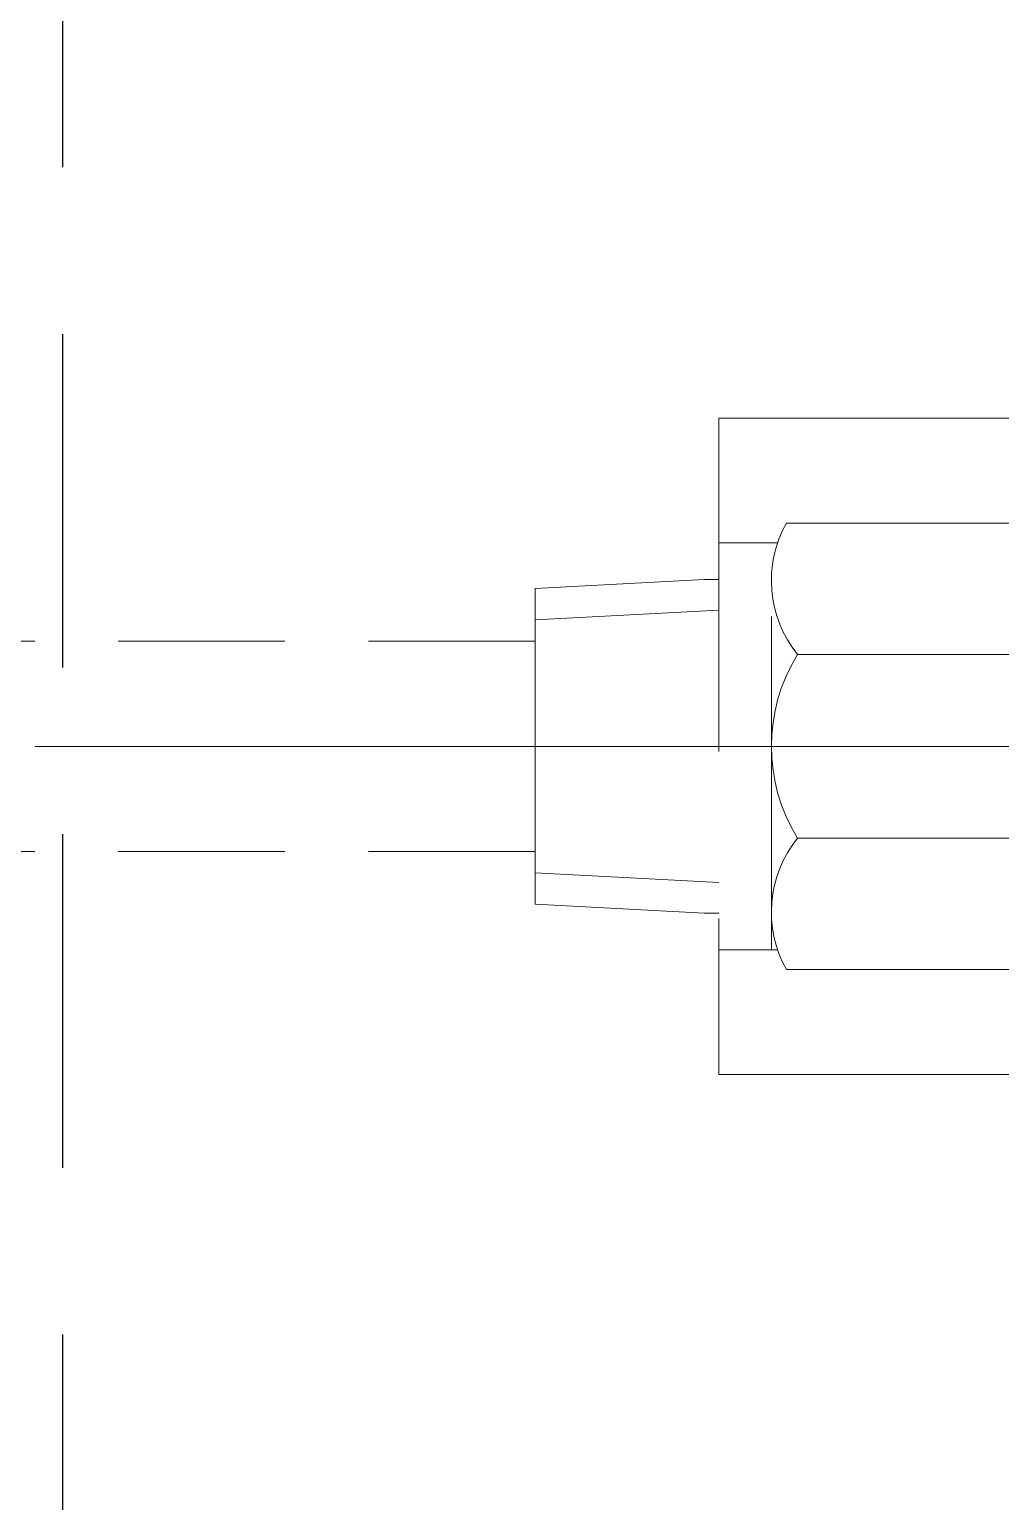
# Model space of a CAD drawing. Header units: inches. Extents: x 133169 to 134399, y -43543 to -42673.
# Drawn here: x 133897.6 to 133934.6, y -42879.1 to -42823 of the extents above; entities that cross this region are included whole.
import ezdxf

# ---------------------------------------------------------------- set-up
doc = ezdxf.new("R2010")
doc.units = ezdxf.units.IN
doc.header["$LTSCALE"] = 2
doc.header["$MEASUREMENT"] = 0
doc.linetypes.add('CENTER', pattern=[50.8, 31.75, -6.35, 6.35, -6.35])
doc.linetypes.add('HIDDEN', pattern=[9.525, 6.35, -3.175])
doc.layers.get('0').update_dxf_attribs({"linetype": 'CONTINUOUS'})
doc.layers.add('5', color=5, linetype='CONTINUOUS')
doc.layers.add('WT', color=4, linetype='CONTINUOUS')
doc.layers.add('WR', color=122, linetype='HIDDEN', lineweight=18)

# ---------------------------------------------------------------- blocks, each defined once
blk = doc.blocks.new('20150129.111502')
at = {"layer": '5', "color": 122, "linetype": 'HIDDEN', "lineweight": 0}
for p, q in [((0, 14.5), (0, -14.5)), ((2, 12.5), (0, 14.5)), ((2, 12.5), (2, -12.5)), ((23, 12.5), (2, 12.5)), ((23, -12.5), (23, 12.5)), ((2, -9.5), (2, 9.5)), ((4.013, 9.5), (2, 9.5)), ((4.013, 6.4), (4.013, 9.5)), ((20.434, 8.5), (9.566, 8.5)), ((7.513, -8), (7.513, 8)), ((9.326, 8), (7.513, 8)), ((9, 8), (9, -8)), ((23, 7.75), (20.767, 7.75)), ((21, 7.75), (21, -7.75)), ((5.513, 6.4), (5.513, 7)), ((6.513, 7), (5.513, 7)), ((5.513, 6.4), (5.513, 7)), ((6.513, -7), (6.513, 7)), ((4.013, -6.4), (4.013, 6.4)), ((5.513, 6.4), (4.013, 6.4)), ((5.513, -6.4), (5.513, 6.4)), ((23.559, 6.35), (23, 6.35)), ((23.559, 6.35), (30, 6.012)), ((30, 6.012), (30, -6.012)), ((23, 5.188), (30, 4.821)), ((20.006, 3.501), (9.994, 3.501)), ((20.006, -3.501), (9.994, -3.501)), ((23, -5.188), (30, -4.821)), ((23.559, -6.35), (30, -6.012)), ((5.513, -6.4), (4.013, -6.4)), ((4.013, -6.4), (4.013, -9.5)), ((5.513, -6.4), (5.513, -7)), ((5.513, -6.4), (5.513, -7)), ((23.559, -6.35), (23, -6.35)), ((6.513, -7), (5.513, -7)), ((23, -7.75), (20.767, -7.75)), ((9.326, -8), (7.513, -8)), ((20.434, -8.5), (9.566, -8.5)), ((4.013, -9.5), (2, -9.5)), ((2, -12.5), (0, -14.5)), ((23, -12.5), (2, -12.5))]:
    blk.add_line(p, q, dxfattribs=at)
at = {"layer": '5', "color": 122, "linetype": 'CENTER', "lineweight": 0, "ltscale": 0.5}
blk.add_line((0, 0), (30, 0), dxfattribs=at)
at = {"layer": '5', "color": 122, "linetype": 'HIDDEN', "lineweight": 0}
for centre, radius, start, end in [((13.468, 6.315), 4.471, 150.752, 219.0183), ((16.532, 6.315), 4.471, 320.9817, 29.248), ((7.513, 7), 1, 90, 180), ((15.662, 0), 6.662, 148.3016, 211.6984), ((14.338, 0), 6.662, 328.3016, 31.6984), ((13.468, -6.315), 4.471, 140.9817, 209.248), ((16.532, -6.315), 4.471, 330.752, 39.0183), ((7.513, -7), 1, 180, 270)]:
    blk.add_arc(centre, radius, start, end, dxfattribs=at)

msp = doc.modelspace()

# ---------------------------------------------------------------- linework, layer by layer
at = {"color": 8, "linetype": 'HIDDEN'}
msp.add_line((133898.864, -42720.306), (133898.864, -43120.306), dxfattribs=at)
at = {"layer": 'WR', "linetype": 'HIDDEN', "ltscale": 0.5}
for p, q in [((133916.864, -42846.306), (133781.869, -42846.306)), ((133916.864, -42854.306), (133781.869, -42854.306))]:
    msp.add_line(p, q, dxfattribs=at)
at = {"layer": 'WR', "linetype": 'CENTER', "ltscale": 0.3}
msp.add_line((133916.864, -42850.306), (133781.869, -42850.306), dxfattribs=at)

# ---------------------------------------------------------------- block references
at = {"layer": 'WT', "linetype": 'ByBlock', "rotation": -180}
msp.add_blockref('20150129.111502', (133946.864, -42850.306), dxfattribs=at)

doc.saveas('drawing.dxf')
